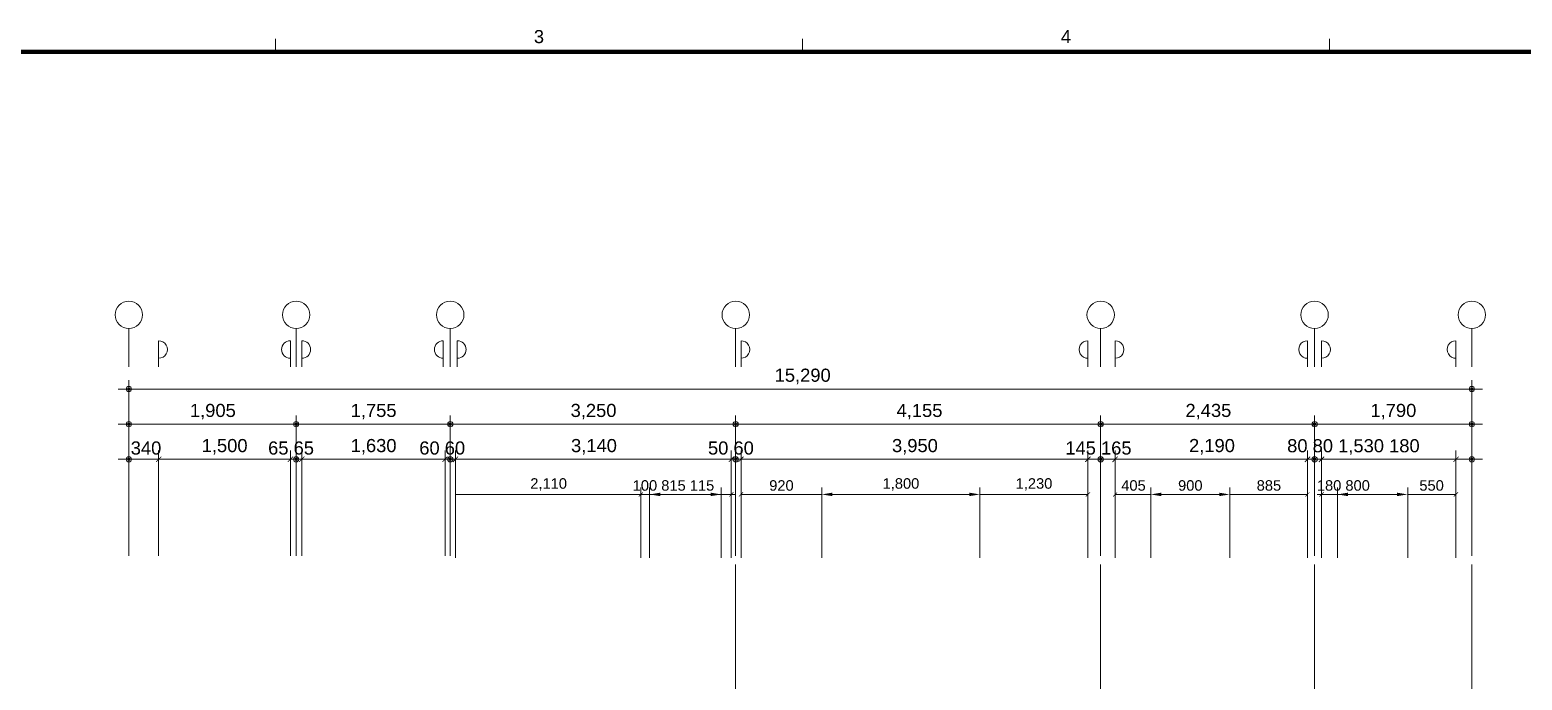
# Model space of a CAD drawing. Header units: millimetres. Extents: x 906 to 41302, y 848 to 28850.
# Drawn here: x 10328 to 27318, y 21447 to 28850 of the extents above; entities that cross this region are included whole.
import ezdxf

# ---------------------------------------------------------------- set-up
doc = ezdxf.new("R2010")
doc.units = ezdxf.units.MM
for name, color, linetype in [('PDF_0', 7, 'Continuous'), ('PDF_A-ST-AXIS-CEN', 7, 'Continuous'), ('PDF_A-ST-AXIS-DIM', 7, 'Continuous'), ('PDF_X-FORM(동탄)$G-BORD-FORM', 7, 'Continuous'), ('PDF_문자', 7, 'Continuous')]:
    doc.layers.add(name, color=color, linetype=linetype)
doc.styles.add('PDF Arial', font='arial.ttf')

msp = doc.modelspace()

# ---------------------------------------------------------------- linework, layer by layer
at = {"layer": 'PDF_0', "lineweight": 13}
for points in [[(11574, 24761), (11335, 24761)], [(26625, 24761), (26865, 24761)], [(11574, 24361), (11335, 24361)], [(26625, 24361), (26865, 24361)], [(11574, 23961), (11335, 23961)], [(26625, 23961), (26865, 23961)]]:
    msp.add_lwpolyline(points, dxfattribs=at)
for points in [[(13479, 24361), (13240, 24361)], [(14994, 24361), (15235, 24361)], [(18485, 24361), (18245, 24361)], [(22400, 24361), (22640, 24361)], [(24835, 24361), (25074, 24361)], [(13479, 23961), (13240, 23961)], [(15235, 23961), (14994, 23961)], [(18245, 23961), (18485, 23961)], [(22400, 23961), (22640, 23961)], [(24835, 23961), (25074, 23961)]]:
    msp.add_lwpolyline(points, close=True, dxfattribs=at)
for centre, radius in [((11455, 24761), 30.2), ((11455, 24761), 15.3), ((26745, 24761), 30.2), ((26745, 24761), 15.3), ((11455, 24361), 30.2), ((11455, 24361), 15.3), ((13360, 24361), 30.2), ((13360, 24361), 30.2), ((13360, 24361), 15.3), ((13360, 24361), 15.3), ((15115, 24361), 30.2), ((15115, 24361), 30.2), ((15115, 24361), 15.3), ((15115, 24361), 15.3), ((18365, 24361), 30.2), ((18365, 24361), 30.2), ((18365, 24361), 15.3), ((18365, 24361), 15.3), ((22520, 24361), 30.2), ((22520, 24361), 30.2), ((22520, 24361), 15.3), ((22520, 24361), 15.3), ((24955, 24361), 30.2), ((24955, 24361), 30.2), ((24955, 24361), 15.3), ((24955, 24361), 15.3), ((26745, 24361), 30.2), ((26745, 24361), 15.3), ((11455, 23961), 30.2), ((11455, 23961), 15.3), ((13360, 23961), 30.2), ((13360, 23961), 30.2), ((13360, 23961), 15.3), ((13360, 23961), 15.3), ((15115, 23961), 30.2), ((15115, 23961), 30.2), ((15115, 23961), 15.3), ((15115, 23961), 15.3), ((18365, 23961), 30.2), ((18365, 23961), 30.2), ((18365, 23961), 15.3), ((18365, 23961), 15.3), ((22520, 23961), 30.2), ((22520, 23961), 30.2), ((22520, 23961), 15.3), ((22520, 23961), 15.3), ((24955, 23961), 30.2), ((24955, 23961), 30.2), ((24955, 23961), 15.3), ((24955, 23961), 15.3), ((26745, 23961), 30.2), ((26745, 23961), 15.3)]:
    msp.add_circle(centre, radius, dxfattribs=at)
at = {"layer": 'PDF_0', "transparency": 33554559}
for points in [[(11761, 23934), (11768, 23928), (11822, 23995)], [(11822, 23995), (11768, 23928), (11761, 23934)], [(11768, 23928), (11822, 23995), (11828, 23988)], [(11828, 23988), (11822, 23995), (11768, 23928)], [(13261, 23934), (13267, 23928), (13321, 23995)], [(13261, 23934), (13267, 23928), (13321, 23995)], [(13267, 23928), (13321, 23995), (13328, 23988)], [(13267, 23928), (13321, 23995), (13328, 23988)], [(13451, 23995), (13397, 23928), (13391, 23934)], [(13451, 23995), (13397, 23928), (13391, 23934)], [(13458, 23988), (13451, 23995), (13397, 23928)], [(13458, 23988), (13451, 23995), (13397, 23928)], [(15021, 23934), (15027, 23928), (15081, 23995)], [(15021, 23934), (15027, 23928), (15081, 23995)], [(15027, 23928), (15081, 23995), (15088, 23988)], [(15027, 23928), (15081, 23995), (15088, 23988)], [(15201, 23995), (15148, 23928), (15142, 23934)], [(15201, 23995), (15148, 23928), (15142, 23934)], [(15207, 23988), (15201, 23995), (15148, 23928)], [(15207, 23988), (15201, 23995), (15148, 23928)], [(18282, 23934), (18288, 23928), (18341, 23995)], [(18282, 23934), (18288, 23928), (18341, 23995)], [(18288, 23928), (18341, 23995), (18347, 23988)], [(18288, 23928), (18341, 23995), (18347, 23988)], [(18451, 23995), (18398, 23928), (18392, 23934)], [(18451, 23995), (18398, 23928), (18392, 23934)], [(18457, 23988), (18451, 23995), (18398, 23928)], [(18457, 23988), (18451, 23995), (18398, 23928)], [(22341, 23934), (22348, 23928), (22402, 23995)], [(22341, 23934), (22348, 23928), (22402, 23995)], [(22348, 23928), (22402, 23995), (22408, 23988)], [(22348, 23928), (22402, 23995), (22408, 23988)], [(22711, 23995), (22658, 23928), (22652, 23934)], [(22652, 23934), (22658, 23928), (22711, 23995)], [(22717, 23988), (22711, 23995), (22658, 23928)], [(22658, 23928), (22711, 23995), (22717, 23988)], [(24841, 23934), (24848, 23928), (24902, 23995)], [(24841, 23934), (24848, 23928), (24902, 23995)], [(24848, 23928), (24902, 23995), (24908, 23988)], [(24848, 23928), (24902, 23995), (24908, 23988)], [(25061, 23995), (25007, 23928), (25001, 23934)], [(25061, 23995), (25007, 23928), (25001, 23934)], [(25068, 23988), (25061, 23995), (25007, 23928)], [(25068, 23988), (25061, 23995), (25007, 23928)], [(26531, 23934), (26538, 23928), (26592, 23995)], [(26592, 23995), (26538, 23928), (26531, 23934)], [(26538, 23928), (26592, 23995), (26598, 23988)], [(26598, 23988), (26592, 23995), (26538, 23928)], [(17258, 23539), (17262, 23534), (17306, 23588)], [(17258, 23539), (17262, 23534), (17306, 23588)], [(17262, 23534), (17306, 23588), (17311, 23583)], [(17262, 23534), (17306, 23588), (17311, 23583)], [(18336, 23588), (18293, 23534), (18288, 23539)], [(18341, 23583), (18336, 23588), (18293, 23534)], [(18446, 23588), (18403, 23534), (18398, 23539)], [(18451, 23583), (18446, 23588), (18403, 23534)], [(22348, 23539), (22353, 23534), (22395, 23588)], [(22353, 23534), (22395, 23588), (22401, 23583)], [(22705, 23588), (22663, 23534), (22658, 23539)], [(22711, 23583), (22705, 23588), (22663, 23534)], [(24848, 23539), (24853, 23534), (24896, 23588)], [(24853, 23534), (24896, 23588), (24900, 23583)], [(25008, 23539), (25013, 23534), (25056, 23588)], [(25013, 23534), (25056, 23588), (25061, 23583)], [(26538, 23539), (26543, 23534), (26586, 23588)], [(26543, 23534), (26586, 23588), (26591, 23583)]]:
    msp.add_solid(points, dxfattribs=at)
at = {"layer": 'PDF_A-ST-AXIS-CEN', "lineweight": 5}
for points in [[(18364, 21261), (18364, 22762)], [(22519, 21261), (22519, 22762)], [(24954, 21261), (24954, 22762)], [(26744, 21261), (26744, 22762)]]:
    msp.add_lwpolyline(points, dxfattribs=at)
at = {"layer": 'PDF_A-ST-AXIS-DIM', "lineweight": 13}
for points in [[(11454, 25449), (11454, 25012)], [(13359, 25449), (13359, 25012)], [(15114, 25449), (15114, 25012)], [(18364, 25449), (18364, 25012)], [(22519, 25449), (22519, 25012)], [(24954, 25449), (24954, 25012)], [(26744, 25449), (26744, 25012)], [(11454, 24461), (11454, 22861), (11454, 24861)], [(26744, 22861), (26744, 24861)], [(26685, 24761), (11515, 24761)], [(13299, 24361), (11515, 24361)], [(15055, 24361), (13420, 24361)], [(18305, 24361), (15174, 24361)], [(18425, 24361), (22460, 24361)], [(22580, 24361), (24894, 24361)], [(25015, 24361), (26685, 24361)], [(26744, 24461), (26744, 22861), (26744, 24061)], [(11454, 22861), (11454, 24061)], [(13295, 23961), (11794, 23961), (11515, 23961)], [(13484, 23961), (13425, 23961), (13359, 23961), (13295, 23961), (13234, 23961)], [(13299, 23961), (13240, 23961)], [(13420, 23961), (13479, 23961)], [(18254, 23961), (18314, 23961), (15174, 23961), (15114, 23961), (15055, 23961), (14994, 23961), (15055, 23961), (13425, 23961)], [(18305, 23961), (18245, 23961)], [(18314, 23961), (18364, 23961), (18425, 23961), (18485, 23961), (18425, 23961), (22374, 23961)], [(22519, 23961), (22374, 23961), (22315, 23961)], [(24815, 23961), (24874, 23961), (22684, 23961), (22580, 23961), (22640, 23961)], [(24894, 23961), (24835, 23961)], [(24874, 23961), (24954, 23961), (25035, 23961), (25094, 23961)], [(25015, 23961), (25074, 23961)], [(25035, 23961), (26564, 23961), (26685, 23961)], [(15174, 22841), (15174, 23641)], [(18314, 22841), (18314, 23641)], [(18425, 22841), (18425, 23641)], [(22374, 22841), (22374, 23641)], [(22684, 22841), (22684, 23641)], [(24874, 22841), (24874, 23641)], [(25035, 22841), (25035, 23641)], [(26564, 22841), (26564, 23641)], [(17285, 23561), (15174, 23561)], [(17433, 23561), (17384, 23561), (17285, 23561), (17236, 23561)], [(17505, 23561), (18080, 23561)], [(18362, 23561), (18314, 23561), (18199, 23561), (18151, 23561)], [(18425, 23561), (19344, 23561)], [(19465, 23561), (21025, 23561)], [(21144, 23561), (22374, 23561)], [(22684, 23561), (23090, 23561)], [(23209, 23561), (23870, 23561)], [(23989, 23561), (24874, 23561)], [(25262, 23561), (25215, 23561), (25035, 23561), (24986, 23561)], [(25334, 23561), (25894, 23561)], [(26015, 23561), (26564, 23561)]]:
    msp.add_lwpolyline(points, dxfattribs=at)
for points in [[(11795, 25111, 1), (11794, 25311), (11794, 25012)], [(13295, 25111, -1), (13295, 25311), (13295, 25012)], [(13425, 25111, 1), (13425, 25311), (13425, 25012)], [(15035, 25111, -1), (15035, 25311), (15035, 25012)], [(15195, 25111, 1), (15195, 25311), (15195, 25012)], [(18425, 25111, 1.000007), (18425, 25311), (18425, 25012)], [(22375, 25111, -1.000007), (22374, 25311), (22374, 25012)], [(22685, 25111, 1.000007), (22684, 25311), (22684, 25012)], [(24875, 25111, -1.000007), (24874, 25311), (24874, 25012)], [(25035, 25111, 1.000007), (25035, 25311), (25035, 25012)], [(26565, 25111, -1.000007), (26564, 25311), (26564, 25012)]]:
    msp.add_lwpolyline(points, format="xyb", dxfattribs=at)
for points in [[(13359, 24461), (13359, 22861)], [(15114, 24461), (15114, 22861)], [(18364, 24461), (18364, 22861)], [(22519, 24061), (22519, 22861), (22519, 24461), (22519, 22861)], [(24954, 24061), (24954, 22861), (24954, 24461), (24954, 22861)], [(11794, 24061), (11794, 22861)], [(13295, 24061), (13295, 22861)], [(13359, 24061), (13359, 22861)], [(13425, 24061), (13425, 22861)], [(15055, 24061), (15055, 22861)], [(15114, 24061), (15114, 22861)], [(15174, 24061), (15174, 22861)], [(15235, 23961), (15174, 23961)], [(18314, 24061), (18314, 22861)], [(18364, 24061), (18364, 22861)], [(18425, 24061), (18425, 22861)], [(22374, 24061), (22374, 22861)], [(22684, 24061), (22684, 22861)], [(24874, 24061), (24874, 22861)], [(25035, 24061), (25035, 22861)], [(26564, 24061), (26564, 22861)], [(17285, 23641), (17285, 22841)], [(17384, 23641), (17384, 22841)], [(18199, 23641), (18199, 22841)], [(19344, 23641), (19344, 22841)], [(21144, 23641), (21144, 22841)], [(23090, 23641), (23090, 22841)], [(23989, 23641), (23989, 22841)], [(25215, 23641), (25215, 22841)], [(26015, 23641), (26015, 22841)]]:
    msp.add_lwpolyline(points, close=True, dxfattribs=at)
for centre in [(11455, 25606), (13360, 25606), (15115, 25606), (18365, 25606), (22520, 25606), (24955, 25606), (26745, 25606)]:
    msp.add_circle(centre, 156, dxfattribs=at)
at = {"layer": 'PDF_A-ST-AXIS-DIM', "transparency": 33554559}
for points in [[(17505, 23581), (17505, 23542), (17384, 23561)], [(18080, 23581), (18080, 23542), (18199, 23561)], [(19465, 23581), (19465, 23542), (19344, 23561)], [(21025, 23581), (21025, 23542), (21144, 23561)], [(23209, 23581), (23209, 23542), (23090, 23561)], [(23870, 23581), (23870, 23542), (23989, 23561)], [(25334, 23581), (25334, 23542), (25215, 23561)], [(25894, 23581), (25894, 23542), (26015, 23561)]]:
    msp.add_solid(points, dxfattribs=at)
at = {"layer": 'PDF_X-FORM(동탄)$G-BORD-FORM', "lineweight": 13}
for points in [[(13124, 28598), (13124, 28749)], [(19124, 28598), (19124, 28749)], [(25125, 28598), (25125, 28749)]]:
    msp.add_lwpolyline(points, dxfattribs=at)
at = {"layer": 'PDF_X-FORM(동탄)$G-BORD-FORM', "lineweight": 0, "const_width": 49.7}
msp.add_lwpolyline([(1124, 1099), (41025, 1099), (41025, 28599), (1124, 28599)], close=True, dxfattribs=at)

# ---------------------------------------------------------------- texts
at = {"layer": 'PDF_문자', "attachment_point": 7, "style": 'PDF Arial'}
for s, insert, char_height in [('3', (16067, 28697), 149), ('4', (22067, 28699), 149), ('15,290', (18808, 24816), 149.4), ('1,905', (12151, 24415), 149.4), ('1,755', (13981, 24415), 149.4), ('3,250', (16485, 24415), 149.4), ('4,155', (20196, 24415), 149.4), ('2,435', (23485, 24415), 149.4), ('1,790', (25591, 24415), 149.4), ('340', (11477, 24013), 149.4), ('1,500', (12285, 24015), 149.4), ('65 65', (13041, 24013), 149.4), ('1,630', (13981, 24015), 149.4), ('60 60', (14762, 24013), 149.4), ('3,140', (16490, 24015), 149.4), ('50 60', (18049, 24013), 149.4), ('3,950', (20144, 24015), 149.4), ('145 165', (22117, 24013), 149.4), ('2,190', (23526, 24015), 149.4), ('80 80 1,530 180', (24643, 24013), 149.38), ('2,110', (16026, 23604), 119.5), ('100 815 115', (17192, 23602), 119.51), ('920', (18746, 23602), 119.5), ('1,800', (20037, 23604), 119.5), ('1,230', (21552, 23604), 119.5), ('405', (22754, 23602), 119.5), ('900', (23401, 23602), 119.5), ('885', (24296, 23602), 119.5), ('180 800', (24981, 23602), 119.5), ('550', (26148, 23602), 119.5)]:
    msp.add_mtext(s, dxfattribs=dict(at, insert=insert, char_height=char_height))

doc.saveas('drawing.dxf')
